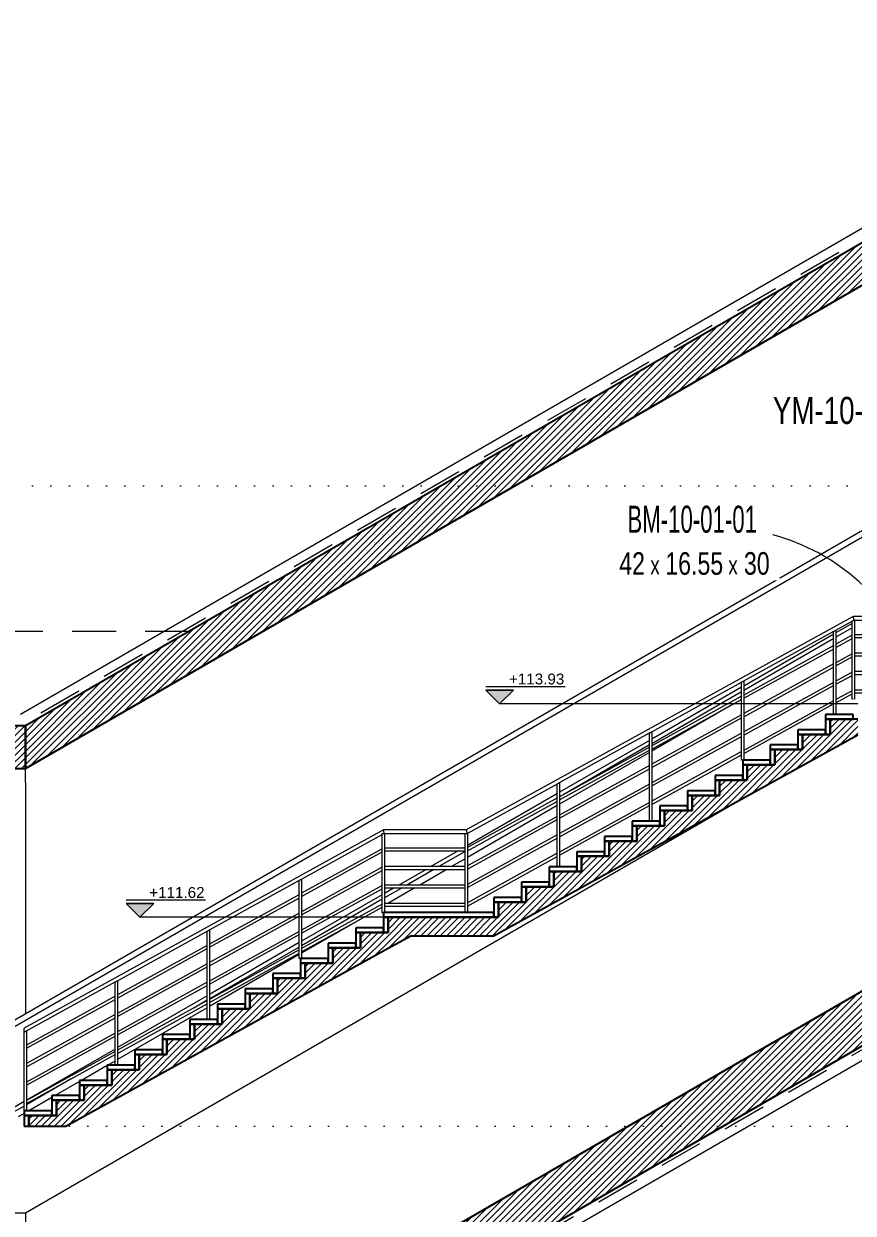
# Model space of a CAD drawing. Header units: centimetres. Extents: x -15511 to 6948, y 9649 to 14173.
# Drawn here: x -9953 to -9052, y 10841 to 12131 of the extents above; entities that cross this region are included whole.
import ezdxf

# ---------------------------------------------------------------- set-up
doc = ezdxf.new("R2010")
doc.units = ezdxf.units.CM
doc.header["$LTSCALE"] = 200
doc.linetypes.add('Dot 1mm', pattern=[0.1, 0, -0.1])
doc.linetypes.add('Overhead', pattern=[0.396875, 0.238125, -0.15875])
for name, color, linetype, lineweight in [('A-DETL', 90, 'Continuous', 9), ('A-DETL-THIN', 151, 'Continuous', 9), ('A-FLOR', 192, 'Continuous', 9), ('A-FLOR-HRAL', 11, 'Continuous', 9), ('A-FLOR-LEVL', 51, 'Continuous', 9), ('A-FLOR-OVHD', 1, 'Overhead', 9), ('A-GENM', 13, 'Continuous', 9), ('G-ANNO-DIMS', 111, 'Continuous', 9), ('G-ANNO-TEXT', 231, 'Continuous', 9), ('S-STRS', 31, 'Continuous', 9), ('S-STRS-IDEN', 31, 'Continuous', 9)]:
    doc.layers.add(name, color=color, linetype=linetype, lineweight=lineweight)
doc.styles.add('Arial_4', font='arial.ttf', dxfattribs={"height": 11.802395})
doc.styles.add('Swis721 LtCn BT_1', font='swisscl.ttf', dxfattribs={"height": 19.599384})
doc.styles.add('Swis721 LtCn BT_2', font='swisscl.ttf', dxfattribs={"height": 29.399076})
doc.styles.add('Swis721 LtCn BT_3', font='swisscl.ttf', dxfattribs={"height": 24.49923})
doc.styles.add('Swis721 LtCn BT_4', font='swisscl.ttf', dxfattribs={"width": 0.8, "height": 29.399076})
pattern_1 = [(45, (-4285.505, 12015), (-3.535534, 3.535534), [])]

# ---------------------------------------------------------------- blocks, each defined once
blk = doc.blocks.new('p1 tüneli2 - p1 tüneli-1427850-A')
at = {"layer": 'A-FLOR', "linetype": 'Overhead'}
blk.add_line((-9773.1, 11472), (-11812, 11472), dxfattribs=at)
blk = doc.blocks.new('Generic Models 7 - Generic Models 4-1428444-A')
at = {"layer": 'A-GENM'}
h = blk.add_hatch(dxfattribs=at)
h.set_pattern_fill('FP_1', color=256, style=0, pattern_type=2)
h.set_pattern_definition(pattern_1)
h.paths.add_polyline_path([(-11012, 10498.3), (-9950.9, 10498.3), (-9950.9, 10557.5), (-11012, 10557.5), (-11012, 10544)], flags=0)
h.paths.add_polyline_path([(-10769.6, 11323.3), (-9950.9, 11323.3), (-9950.9, 11369.4), (-10831.6, 11369.4), (-10815.2, 11359.1), (-10799.3, 11348), (-10784.1, 11336.1)], flags=0)
at = {"layer": 'A-GENM', "lineweight": 25}
for p, q in [((-9950.9, 11369.4), (-10831.6, 11369.4)), ((-9950.9, 11323.3), (-9950.9, 11369.4)), ((-10769.6, 11323.3), (-9950.9, 11323.3)), ((-10972, 10557.5), (-11012, 10557.5)), ((-11012, 10557.5), (-11012, 10498.3)), ((-9950.9, 10557.5), (-10972, 10557.5)), ((-9950.9, 10498.3), (-9950.9, 10557.5)), ((-11012, 10498.3), (-9950.9, 10498.3))]:
    blk.add_line(p, q, dxfattribs=at)
at = {"layer": 'A-GENM'}
for p, q in [((-9950.9, 11308), (-9950.9, 11084.7)), ((-9950.9, 11084.7), (-9950.9, 11056.9)), ((-9950.9, 10841), (-9950.9, 10782.9)), ((-9950.9, 10782.9), (-9950.9, 10557.5)), ((-11012, 10557.5), (-11012, 10663.3))]:
    blk.add_line(p, q, dxfattribs=at)
for points in [[(-10783.9, 11335.9), (-10784.1, 11336), (-10784.2, 11336.1), (-10784.3, 11336.2)], [(-10769.2, 11323), (-10769.4, 11323.1), (-10769.5, 11323.3), (-10769.7, 11323.4)], [(-10761.9, 11316), (-10761.9, 11316), (-10762, 11316.1), (-10762.1, 11316.2)], [(-10755.2, 11309.2), (-10755.3, 11309.3), (-10755.4, 11309.4), (-10755.5, 11309.5)], [(-10751.1, 11304.9), (-10751.2, 11305), (-10751.3, 11305.1), (-10751.4, 11305.2)], [(-10744.4, 11297.5), (-10744.5, 11297.7), (-10744.7, 11297.8), (-10744.9, 11298)], [(-10743.9, 11297), (-10744, 11297.1), (-10744.1, 11297.2), (-10744.2, 11297.3)], [(-10741.2, 11293.9), (-10741.3, 11293.9), (-10741.4, 11294), (-10741.4, 11294.1)], [(-10737, 11288.8), (-10737, 11288.8), (-10737, 11288.9), (-10737.1, 11288.9)], [(-10734, 11285.2), (-10734.2, 11285.5), (-10734.5, 11285.7), (-10734.7, 11286)], [(-10723.3, 11271.2), (-10723.3, 11271.2), (-10723.4, 11271.2), (-10723.4, 11271.3)], [(-10720.2, 11266.8), (-10720.2, 11266.8), (-10720.3, 11266.9), (-10720.3, 11266.9)], [(-10717.3, 11262.7), (-10717.6, 11263.1), (-10717.9, 11263.5), (-10718.2, 11263.9)], [(-10714, 11257.8), (-10714.1, 11257.8), (-10714.1, 11257.8), (-10714.1, 11257.9)], [(-10704, 11241.5), (-10704, 11241.6), (-10704, 11241.6), (-10704, 11241.6)], [(-10701, 11236.4), (-10701.1, 11236.5), (-10701.1, 11236.5), (-10701.1, 11236.6)], [(-10698.2, 11231.3), (-10698.2, 11231.3), (-10698.3, 11231.4), (-10698.3, 11231.4)], [(-10695.4, 11226), (-10695.4, 11226), (-10695.5, 11226.1), (-10695.5, 11226.2)], [(-10692.7, 11220.6), (-10692.7, 11220.7), (-10692.7, 11220.7), (-10692.8, 11220.8)], [(-10690, 11215.2), (-10690, 11215.2), (-10690.1, 11215.3), (-10690.1, 11215.3)], [(-10687.4, 11209.6), (-10687.4, 11209.6), (-10687.5, 11209.7), (-10687.5, 11209.8)], [(-10685, 11204.2), (-10685.3, 11204.9), (-10685.6, 11205.6), (-10685.9, 11206.3)], [(-10682.4, 11198.1), (-10682.5, 11198.2), (-10682.5, 11198.3), (-10682.5, 11198.3)], [(-10678.6, 11188.6), (-10678.6, 11188.6), (-10678.6, 11188.6), (-10678.6, 11188.7)], [(-10678.2, 11187.5), (-10678.2, 11187.6), (-10678.2, 11187.6), (-10678.3, 11187.7)], [(-10660.9, 11132.3), (-10660.9, 11132.5), (-10660.9, 11132.6), (-10661, 11132.8)], [(-10653.1, 11093.5), (-10653.1, 11093.6), (-10653.1, 11093.7), (-10653.2, 11093.8)], [(-10652.1, 11086.6), (-10652.1, 11086.7), (-10652.1, 11086.8), (-10652.1, 11086.9)], [(-10651.8, 11084.7), (-10651.8, 11084.5), (-10651.7, 11084), (-10651.7, 11083.5), (-10651.6, 11083.3)], [(-10720, 10777), (-10719.3, 10777.7), (-10718.7, 10778.5), (-10718, 10779.3)], [(-10845.7, 10691.2), (-10845.7, 10691.2), (-10845.6, 10691.2), (-10845.6, 10691.2)]]:
    blk.add_open_spline(points, degree=3, dxfattribs=at)
blk = doc.blocks.new('A-YURUYEN MERDIVEN - 695_00-1415770-A')
at = {"layer": 'A-GENM'}
for p, q in [((-8828.2, 11705.1), (-9976.9, 11041.8)), ((-9973.9, 11036.6), (-8825.2, 11699.9)), ((-9053.4, 11480.6), (-9071, 11470.5)), ((-9073.4, 11469.1), (-9171, 11412.7)), ((-9073.4, 11464.2), (-9171, 11407.8)), ((-9053.4, 11475.7), (-9071, 11465.6)), ((-9173.4, 11411.3), (-9271, 11355)), ((-9173.4, 11406.5), (-9271, 11350.1)), ((-9185.7, 11391.3), (-9271, 11342)), ((-9273.4, 11353.6), (-9371, 11297.3)), ((-9273.4, 11348.7), (-9366.3, 11295.1)), ((-9273.4, 11340.6), (-9371, 11284.3)), ((-9373.4, 11295.9), (-9471, 11239.6)), ((-9950.8, 10841), (-9164.8, 11294.8)), ((-9373.5, 11282.9), (-9471, 11226.6)), ((-9481.2, 11233.7), (-9510.6, 11216.7)), ((-9473.5, 11233.2), (-9502.1, 11216.7)), ((-9473.5, 11238.1), (-9476, 11236.7)), ((-9473.5, 11225.1), (-9488.2, 11216.7)), ((-9515.8, 11213.7), (-9545.3, 11196.7)), ((-9507.3, 11213.7), (-9536.8, 11196.7)), ((-9493.3, 11213.7), (-9522.8, 11196.7)), ((-9542, 11193.7), (-9561, 11182.7)), ((-9550.4, 11193.7), (-9561, 11187.6)), ((-9528, 11193.7), (-9557.4, 11176.7)), ((-9563.5, 11186.2), (-9651, 11135.6)), ((-9563.5, 11181.3), (-9651, 11130.7)), ((-9587.5, 11159.3), (-9651, 11122.6)), ((-9653.5, 11134.2), (-9751, 11077.9)), ((-9653.5, 11129.3), (-9751, 11073)), ((-9653.5, 11121.2), (-9751, 11064.9)), ((-9753.5, 11076.5), (-9851, 11020.2)), ((-9753.5, 11063.5), (-9851, 11007.2)), ((-9753.5, 11071.6), (-9768.1, 11063.1)), ((-9853.5, 11018.7), (-9949.7, 10963.1)), ((-9862.2, 11000.7), (-9890, 10984.6)), ((-9853.5, 11005.7), (-9861.3, 11001.2)), ((-9901, 10986.4), (-9949.7, 10958.2)), ((-9892.2, 10983.4), (-9918.7, 10968.1)), ((-9952.2, 10961.7), (-9979, 10946.2)), ((-9922.2, 10966), (-9947.3, 10951.5)), ((-9952.2, 10956.8), (-9972.7, 10945)), ((-9952.2, 10948.7), (-9958.7, 10945)), ((-10237, 10841), (-9950.8, 10841))]:
    blk.add_line(p, q, dxfattribs=at)
blk = doc.blocks.new('IUAS_Tunnel_B3_1_merdiven tüneli ORTA - IUAS_Tunnel_B3_1_merdiven tüneli ORTA-1440791-A')
at = {"layer": 'A-GENM'}
h = blk.add_hatch(dxfattribs=at)
h.set_pattern_fill('FP_1', color=256, style=0, pattern_type=2)
h.set_pattern_definition(pattern_1)
h.paths.add_polyline_path([(-9950.9, 10497.7), (-8651.9, 11247.7), (-8651.9, 11307), (-9950.9, 10557), (-9950.9, 10544)], flags=0)
h.paths.add_polyline_path([(-9950.9, 11323.3), (-8651.9, 12073.3), (-8651.9, 12119.4), (-9950.9, 11369.4), (-9950.9, 11354.4)], flags=0)
at = {"layer": 'A-GENM', "lineweight": 25}
for p, q in [((-8651.9, 12119.4), (-9950.9, 11369.4)), ((-9950.9, 11323.3), (-8651.9, 12073.3)), ((-9950.9, 11369.4), (-9950.9, 11323.3)), ((-8651.9, 11307), (-9950.9, 10557)), ((-9950.9, 10497.7), (-8651.9, 11247.7))]:
    blk.add_line(p, q, dxfattribs=at)
at = {"layer": 'A-GENM'}
blk.add_line((-9950.9, 11308), (-9950.9, 11323.3), dxfattribs=at)
blk = doc.blocks.new('Railing - 25mm 2-1643199-A')
at = {"layer": 'A-FLOR-HRAL'}
for p, q in [((1075.5, 11038.4), (1075.5, 10951.5)), ((1078, 10951.5), (1078, 11037))]:
    blk.add_line(p, q, dxfattribs=at)
at = {"layer": 'A-FLOR-HRAL', "flags": 128}
for points in [[(1076.8, 11037.7), (1076.2, 11038), (1075.8, 11038.2), (1075.5, 11038.3)], [(1078, 11037), (1077.7, 11037.1), (1077.3, 11037.4), (1076.8, 11037.7)]]:
    blk.add_lwpolyline(points, dxfattribs=at)
blk = doc.blocks.new('Railing - 25mm 2-V25-A')
at = {"layer": 'A-FLOR-HRAL'}
for p, q in [((-8543.5, 11613.5), (-8543.5, 11714.7)), ((-8541, 11716.1), (-8541, 11625))]:
    blk.add_line(p, q, dxfattribs=at)
at = {"layer": 'A-FLOR-HRAL', "flags": 128}
for points in [[(-8543.4, 11714.8), (-8543.2, 11714.9), (-8542.8, 11715.1), (-8542.2, 11715.4)], [(-8542.2, 11715.4), (-8541.7, 11715.7), (-8541.2, 11716), (-8541, 11716.1)]]:
    blk.add_lwpolyline(points, dxfattribs=at)
blk = doc.blocks.new('Railing - 25mm 2-V21-A')
at = {"layer": 'A-FLOR-HRAL'}
for p, q in [((176.8, 11484.3), (176.8, 11398.3)), ((178, 11484.3), (176.8, 11484.3)), ((179.3, 11484.3), (178, 11484.3)), ((179.3, 11398.3), (179.3, 11484.3)), ((178, 11398.3), (179.3, 11398.3))]:
    blk.add_line(p, q, dxfattribs=at)
blk = doc.blocks.new('Railing - 25mm 2-V20-A')
at = {"layer": 'A-FLOR-HRAL'}
for p, q in [((596.8, 11252.7), (596.8, 11166.7)), ((598, 11252.7), (596.8, 11252.7)), ((599.3, 11252.7), (598, 11252.7)), ((599.3, 11166.7), (599.3, 11252.7))]:
    blk.add_line(p, q, dxfattribs=at)
blk = doc.blocks.new('Railing - 25mm 2-1643204-A')
at = {"layer": 'A-FLOR-HRAL'}
for p, q in [((686.8, 11252.8), (686.8, 11166.7)), ((689.3, 11166.7), (689.3, 11251.4)), ((688, 11166.7), (689.3, 11166.7))]:
    blk.add_line(p, q, dxfattribs=at)
at = {"layer": 'A-FLOR-HRAL', "flags": 128}
for points in [[(688, 11252.1), (687.5, 11252.4), (687, 11252.6), (686.8, 11252.8)], [(689.2, 11251.4), (689, 11251.6), (688.6, 11251.8), (688, 11252.1)]]:
    blk.add_lwpolyline(points, dxfattribs=at)
blk = doc.blocks.new('Railing - 25mm 2-1643206-A')
at = {"layer": 'A-FLOR-HRAL'}
for p, q in [((976.8, 11092.8), (976.8, 11001.2)), ((979.3, 11001.2), (979.3, 11091.4))]:
    blk.add_line(p, q, dxfattribs=at)
at = {"layer": 'A-FLOR-HRAL', "flags": 128}
for points in [[(978, 11092.1), (977.5, 11092.4), (977, 11092.7), (976.8, 11092.8)], [(979.2, 11091.5), (979, 11091.6), (978.6, 11091.8), (978, 11092.1)]]:
    blk.add_lwpolyline(points, dxfattribs=at)
blk = doc.blocks.new('Railing - 25mm 2-1643208-A')
at = {"layer": 'A-FLOR-HRAL'}
for p, q in [((876.8, 11148), (876.8, 11050.8)), ((879.3, 11050.8), (879.3, 11146.6))]:
    blk.add_line(p, q, dxfattribs=at)
at = {"layer": 'A-FLOR-HRAL', "flags": 128}
for points in [[(878, 11147.3), (877.5, 11147.6), (877, 11147.8), (876.8, 11148)], [(879.2, 11146.6), (879, 11146.8), (878.6, 11147), (878, 11147.3)]]:
    blk.add_lwpolyline(points, dxfattribs=at)
blk = doc.blocks.new('Railing - Railing-1648617-A')
at = {"layer": 'A-FLOR-HRAL'}
for p, q in [((-8542.2, 11720), (-8962.2, 11488.3)), ((-8561, 11705.1), (-8543.4, 11714.8)), ((-8661, 11649.9), (-8563.4, 11703.7)), ((-8543.4, 11699.3), (-8561, 11689.6)), ((-8561, 11686.2), (-8543.4, 11695.9)), ((-8563.4, 11688.3), (-8661, 11634.5)), ((-8661, 11631.1), (-8563.4, 11684.9)), ((-8543.5, 11679.3), (-8561, 11669.6)), ((-8561, 11666.2), (-8543.5, 11675.9)), ((-8563.5, 11668.3), (-8661, 11614.5)), ((-8661, 11611.1), (-8563.5, 11664.9)), ((-8543.5, 11659.3), (-8561, 11649.7)), ((-8761, 11594.8), (-8663.4, 11648.6)), ((-8563.5, 11648.3), (-8661, 11594.5)), ((-8661, 11591.1), (-8563.5, 11644.9)), ((-8561, 11646.2), (-8543.5, 11655.9)), ((-8663.4, 11633.1), (-8761, 11579.3)), ((-8543.5, 11639.3), (-8561, 11629.7)), ((-8561, 11626.2), (-8543.5, 11635.9)), ((-8761, 11575.9), (-8663.4, 11629.7)), ((-8563.5, 11628.3), (-8661, 11574.5)), ((-8661, 11571.1), (-8563.5, 11624.9)), ((-8663.5, 11613.1), (-8761, 11559.3)), ((-8761, 11555.9), (-8663.5, 11609.7)), ((-8861, 11539.6), (-8763.4, 11593.4)), ((-8663.5, 11593.1), (-8761, 11539.3)), ((-8761, 11535.9), (-8663.5, 11589.7)), ((-8763.4, 11578), (-8861, 11524.2)), ((-8861, 11520.7), (-8763.4, 11574.5)), ((-8663.5, 11573.1), (-8761, 11519.3)), ((-8761, 11515.9), (-8663.5, 11569.7)), ((-8763.5, 11558), (-8861, 11504.2)), ((-8861, 11500.7), (-8763.5, 11554.5)), ((-8961.2, 11484.3), (-8863.4, 11538.3)), ((-8763.5, 11538), (-8861, 11484.2)), ((-8861, 11480.7), (-8763.5, 11534.5)), ((-8863.4, 11522.8), (-8961, 11469)), ((-8961, 11465.6), (-8863.4, 11519.4)), ((-8763.5, 11518), (-8861, 11464.2)), ((-8863.5, 11502.8), (-8961, 11449)), ((-8861, 11460.8), (-8763.5, 11514.5)), ((-8961, 11445.6), (-8863.5, 11499.4)), ((-9052.2, 11488.3), (-9472.2, 11256.7)), ((-9071, 11473.4), (-9053.4, 11483.1)), ((-8962.2, 11488.3), (-9052.2, 11488.3)), ((-9051, 11484.3), (-8963.5, 11484.3)), ((-8863.5, 11482.8), (-8961, 11429)), ((-8961, 11425.6), (-8863.5, 11479.4)), ((-9171, 11418.2), (-9073.4, 11472.1)), ((-9053.4, 11467.7), (-9071, 11458)), ((-9071, 11454.6), (-9053.4, 11464.2)), ((-8963.5, 11468.3), (-9051, 11468.3)), ((-9051, 11465.3), (-8963.5, 11465.3)), ((-9073.4, 11456.6), (-9171, 11402.8)), ((-9171, 11399.4), (-9073.4, 11453.2)), ((-8863.5, 11462.8), (-8961, 11409)), ((-8961, 11405.6), (-8863.5, 11459.4)), ((-9053.5, 11447.7), (-9071, 11438)), ((-9071, 11434.6), (-9053.5, 11444.2)), ((-8963.5, 11448.3), (-9051, 11448.3)), ((-9051, 11445.3), (-8963.5, 11445.3)), ((-9073.5, 11436.6), (-9171, 11382.8)), ((-9171, 11379.4), (-9073.5, 11433.2)), ((-9053.5, 11427.6), (-9071, 11418)), ((-8963.5, 11428.3), (-9051, 11428.3)), ((-9051, 11425.3), (-8963.5, 11425.3)), ((-9271, 11363.1), (-9173.4, 11416.9)), ((-9073.5, 11416.6), (-9171, 11362.8)), ((-9171, 11359.4), (-9073.5, 11413.2)), ((-9071, 11414.6), (-9053.5, 11424.2)), ((-9173.4, 11401.5), (-9271, 11347.7)), ((-9053.5, 11407.6), (-9071, 11398)), ((-9071, 11394.6), (-9053.5, 11404.2)), ((-8963.5, 11408.3), (-9051, 11408.3)), ((-9051, 11405.3), (-8963.5, 11405.3)), ((-9271, 11344.2), (-9173.4, 11398)), ((-9073.5, 11396.6), (-9171, 11342.8)), ((-9171, 11339.4), (-9073.5, 11393.2)), ((-9173.5, 11381.5), (-9271, 11327.7)), ((-9271, 11324.2), (-9173.5, 11378)), ((-9371, 11307.9), (-9273.4, 11361.7)), ((-9173.5, 11361.5), (-9271, 11307.7)), ((-9271, 11304.2), (-9173.5, 11358)), ((-9273.4, 11346.3), (-9371, 11292.5)), ((-9371, 11289.1), (-9273.4, 11342.9)), ((-9173.5, 11341.5), (-9271, 11287.7)), ((-9271, 11284.2), (-9173.5, 11338)), ((-9273.5, 11326.3), (-9371, 11272.5)), ((-9371, 11269.1), (-9273.5, 11322.9)), ((-9471.2, 11252.7), (-9373.4, 11306.6)), ((-9273.5, 11306.3), (-9371, 11252.5)), ((-9371, 11249.1), (-9273.5, 11302.9)), ((-9373.4, 11291.2), (-9471, 11237.4)), ((-9471, 11233.9), (-9373.4, 11287.7)), ((-9273.5, 11286.3), (-9371, 11232.5)), ((-9371, 11229.1), (-9273.5, 11282.9)), ((-9373.5, 11271.1), (-9471, 11217.4)), ((-9471, 11213.9), (-9373.5, 11267.7)), ((-9562.2, 11256.7), (-9952.2, 11041.5)), ((-9651, 11203.1), (-9563.5, 11251.4)), ((-9472.2, 11256.7), (-9562.2, 11256.7)), ((-9561, 11252.7), (-9473.5, 11252.7)), ((-9373.5, 11251.1), (-9471, 11197.4)), ((-9471, 11193.9), (-9373.5, 11247.7)), ((-9563.5, 11236), (-9651, 11187.7)), ((-9651, 11184.3), (-9563.5, 11232.6)), ((-9473.5, 11236.7), (-9561, 11236.7)), ((-9561, 11233.7), (-9473.5, 11233.7)), ((-9373.5, 11231.1), (-9471, 11177.4)), ((-9471, 11173.9), (-9373.5, 11227.7)), ((-9563.5, 11216), (-9651, 11167.7)), ((-9651, 11164.3), (-9563.5, 11212.6)), ((-9473.5, 11216.7), (-9561, 11216.7)), ((-9561, 11213.7), (-9473.5, 11213.7)), ((-9751, 11148), (-9653.4, 11201.8)), ((-9563.5, 11196), (-9651, 11147.7)), ((-9651, 11144.3), (-9563.5, 11192.6)), ((-9473.5, 11196.7), (-9561, 11196.7)), ((-9561, 11193.7), (-9473.5, 11193.7)), ((-9653.4, 11186.3), (-9751, 11132.5)), ((-9751, 11129.1), (-9653.4, 11182.9)), ((-9563.5, 11176), (-9651, 11127.7)), ((-9651, 11124.3), (-9563.5, 11172.6)), ((-9473.5, 11176.7), (-9561, 11176.7)), ((-9561, 11173.7), (-9473.5, 11173.7)), ((-9653.5, 11166.3), (-9751, 11112.5)), ((-9751, 11109.1), (-9653.5, 11162.9)), ((-9851, 11092.8), (-9753.4, 11146.6)), ((-9653.5, 11146.3), (-9751, 11092.5)), ((-9751, 11089.1), (-9653.5, 11142.9)), ((-9753.4, 11131.2), (-9851, 11077.4)), ((-9851, 11074), (-9753.4, 11127.8)), ((-9653.5, 11126.3), (-9751, 11072.6)), ((-9751, 11069.1), (-9653.5, 11122.9)), ((-9753.5, 11111.2), (-9851, 11057.4)), ((-9851, 11054), (-9753.5, 11107.8)), ((-9949.8, 11038.3), (-9853.4, 11091.5)), ((-9753.5, 11091.2), (-9851, 11037.4)), ((-9851, 11034), (-9753.5, 11087.8)), ((-9853.4, 11076), (-9949.7, 11022.9)), ((-9949.7, 11019.5), (-9853.4, 11072.6)), ((-9753.5, 11071.2), (-9851, 11017.4)), ((-9851, 11014), (-9753.5, 11067.8)), ((-9853.5, 11056), (-9949.7, 11002.9)), ((-9949.7, 10999.5), (-9853.5, 11052.6)), ((-9853.5, 11036), (-9949.7, 10982.9)), ((-9949.7, 10979.5), (-9853.5, 11032.6)), ((-9853.5, 11016), (-9949.7, 10962.9)), ((-9949.7, 10959.5), (-9853.5, 11012.6))]:
    blk.add_line(p, q, dxfattribs=at)
at = {"layer": 'A-FLOR-HRAL', "flags": 128}
for points in [[(-8542.2, 11720), (-8542.2, 11719.9), (-8542.2, 11719.7), (-8542.2, 11719.3), (-8542.2, 11718.9), (-8542.2, 11718.3), (-8542.2, 11717.7)], [(-8542.2, 11717.7), (-8542.2, 11717.1), (-8542.2, 11716.6), (-8542.2, 11716.1), (-8542.2, 11715.7), (-8542.2, 11715.5), (-8542.2, 11715.4)], [(-9952.2, 11039.3), (-9952.2, 11039.9), (-9952.2, 11040.4), (-9952.2, 11040.9), (-9952.2, 11041.2), (-9952.2, 11041.5), (-9952.2, 11041.5)], [(-9952.2, 11037), (-9952.2, 11037.1), (-9952.2, 11037.3), (-9952.2, 11037.6), (-9952.2, 11038.1), (-9952.2, 11038.7), (-9952.2, 11039.3)], [(-9952.2, 11019.8), (-9952.2, 11020.3), (-9952.2, 11020.7), (-9952.2, 11021), (-9952.2, 11021.3), (-9952.2, 11021.5), (-9952.2, 11021.5)], [(-9952.2, 11018.1), (-9952.2, 11018.2), (-9952.2, 11018.4), (-9952.2, 11018.6), (-9952.2, 11019), (-9952.2, 11019.4), (-9952.2, 11019.8)], [(-9952.2, 10999.8), (-9952.2, 11000.3), (-9952.2, 11000.7), (-9952.2, 11001), (-9952.2, 11001.3), (-9952.2, 11001.5), (-9952.2, 11001.5)], [(-9952.2, 10998.1), (-9952.2, 10998.2), (-9952.2, 10998.4), (-9952.2, 10998.6), (-9952.2, 10999), (-9952.2, 10999.4), (-9952.2, 10999.8)], [(-9952.2, 10979.8), (-9952.2, 10980.3), (-9952.2, 10980.7), (-9952.2, 10981), (-9952.2, 10981.3), (-9952.2, 10981.5), (-9952.2, 10981.5)], [(-9952.2, 10978.1), (-9952.2, 10978.2), (-9952.2, 10978.4), (-9952.2, 10978.6), (-9952.2, 10979), (-9952.2, 10979.4), (-9952.2, 10979.8)], [(-9952.2, 10959.8), (-9952.2, 10960.3), (-9952.2, 10960.7), (-9952.2, 10961), (-9952.2, 10961.3), (-9952.2, 10961.5), (-9952.2, 10961.5)], [(-9952.2, 10958.1), (-9952.2, 10958.2), (-9952.2, 10958.4), (-9952.2, 10958.6), (-9952.2, 10959), (-9952.2, 10959.4), (-9952.2, 10959.8)]]:
    blk.add_lwpolyline(points, dxfattribs=at)
at = {"layer": 'A-FLOR-HRAL'}
for points, knots in [([(-9051.7, 11486.3), (-9051.8, 11486.5), (-9051.8, 11486.9), (-9052, 11487.3), (-9052.1, 11487.8), (-9052.2, 11488.2), (-9052.2, 11488.3), (-9052.2, 11488.3)], [0, 0, 0, 0, 0.0833333, 0.1666667, 0.25, 0.3333333, 0.5, 0.5, 0.5, 0.5]), ([(-8961.7, 11486.3), (-8961.8, 11486.5), (-8961.8, 11486.9), (-8962, 11487.3), (-8962.1, 11487.8), (-8962.2, 11488.2), (-8962.2, 11488.3), (-8962.2, 11488.3)], [0, 0, 0, 0, 0.0833333, 0.1666667, 0.25, 0.3333333, 0.5, 0.5, 0.5, 0.5]), ([(-8961.2, 11484.3), (-8961.2, 11484.3), (-8961.2, 11484.5), (-8961.3, 11484.9), (-8961.4, 11485.3), (-8961.6, 11485.8), (-8961.7, 11486.2), (-8961.7, 11486.3)], [0.5, 0.5, 0.5, 0.5, 0.6666667, 0.75, 0.8333333, 0.9166667, 1, 1, 1, 1]), ([(-9561.7, 11254.7), (-9561.8, 11254.8), (-9561.8, 11255.2), (-9562, 11255.7), (-9562.1, 11256.1), (-9562.2, 11256.5), (-9562.2, 11256.7), (-9562.2, 11256.7)], [0, 0, 0, 0, 0.0833333, 0.1666667, 0.25, 0.3333333, 0.5, 0.5, 0.5, 0.5]), ([(-9561.2, 11252.7), (-9561.2, 11252.7), (-9561.2, 11252.8), (-9561.3, 11253.2), (-9561.4, 11253.7), (-9561.6, 11254.1), (-9561.7, 11254.5), (-9561.7, 11254.7)], [0.5, 0.5, 0.5, 0.5, 0.6666667, 0.75, 0.8333333, 0.9166667, 1, 1, 1, 1]), ([(-9471.7, 11254.7), (-9471.8, 11254.8), (-9471.8, 11255.2), (-9472, 11255.7), (-9472.1, 11256.1), (-9472.2, 11256.5), (-9472.2, 11256.7), (-9472.2, 11256.7)], [0, 0, 0, 0, 0.0833333, 0.1666667, 0.25, 0.3333333, 0.5, 0.5, 0.5, 0.5]), ([(-9471.2, 11252.7), (-9471.2, 11252.7), (-9471.2, 11252.8), (-9471.3, 11253.2), (-9471.4, 11253.7), (-9471.6, 11254.1), (-9471.7, 11254.5), (-9471.7, 11254.7)], [0.5, 0.5, 0.5, 0.5, 0.6666667, 0.75, 0.8333333, 0.9166667, 1, 1, 1, 1])]:
    blk.add_open_spline(points, degree=3, knots=knots, dxfattribs=at)
blk.add_open_spline([(-9051.2, 11484.4), (-9051.2, 11484.4), (-9051.3, 11484.6), (-9051.3, 11484.9), (-9051.4, 11485.3), (-9051.6, 11485.8), (-9051.7, 11486.2), (-9051.7, 11486.3)], degree=3, dxfattribs=at)
blk.add_blockref('Railing - 25mm 2-V25-A', (0, 0))
at = {"extrusion": (0, 0, -1), "zscale": -1}
for name, p in [('Railing - 25mm 2-1643206-A', (7584.2, 612.3)), ('Railing - 25mm 2-1643204-A', (7974.2, 397.1)), ('Railing - 25mm 2-1643208-A', (7884.2, 446.8)), ('Railing - 25mm 2-1643206-A', (7884.2, 446.8)), ('Railing - 25mm 2-1643204-A', (8364.2, 231.7)), ('Railing - 25mm 2-V20-A', (8364.2, 231.7)), ('Railing - 25mm 2-1643206-A', (8094.2, 380.6)), ('Railing - 25mm 2-1643204-A', (8484.2, 165.5)), ('Railing - 25mm 2-1643208-A', (8394.2, 215.1)), ('Railing - 25mm 2-1643206-A', (8394.2, 215.1)), ('Railing - 25mm 2-V21-A', (9384.2, -231.7)), ('Railing - 25mm 2-V20-A', (8874.2, 0)), ('Railing - 25mm 2-1643204-A', (8964.2, -49.6)), ('Railing - 25mm 2-1643208-A', (8874.2, 0)), ('Railing - 25mm 2-1643206-A', (8874.2, 0)), ('Railing - 25mm 2-1643199-A', (8874.2, 0))]:
    blk.add_blockref(name, p, dxfattribs=at)
blk = doc.blocks.new('Spot Elevations - IUAS_A_SECTION_FLOOR_CONCRETE-1317280-A')
at = {"layer": 'G-ANNO-DIMS'}
blk.add_hatch(color=256, dxfattribs=at).paths.add_polyline_path([(-6011.9, 11645), (-6026.9, 11630), (-6041.9, 11645)], flags=0)
for p, q in [((-6041.9, 11649), (-5955.8, 11649)), ((-6041.9, 11645), (-6011.9, 11645)), ((-6026.9, 11630), (-6041.9, 11645)), ((-6011.9, 11645), (-6041.9, 11645)), ((-6041.9, 11645), (-6026.9, 11630)), ((-6011.9, 11645), (-6026.9, 11630)), ((-6026.9, 11630), (-6011.9, 11645))]:
    blk.add_line(p, q, dxfattribs=at)
blk = doc.blocks.new('NRCN_stair Tag_3mm_ - Stair Tag-1717967-A')
at = {"layer": 'S-STRS-IDEN', "char_height": 19.599, "width": 11.28, "attachment_point": 2, "line_spacing_factor": 0.971848, "style": 'Swis721 LtCn BT_1', "bg_fill": 3, "box_fill_scale": 1.25, "bg_fill_color": 0, "bg_fill_transparency": 0}
for insert in [(-5134.4, 11352.8), (-5049.7, 11352.8)]:
    blk.add_mtext('\\fSwis721 LtCn BT|b0|i0|c162|p34|;x', dxfattribs=dict(at, insert=insert))
at = {"layer": 'S-STRS-IDEN', "insert": (-5023.9, 11357.3), "char_height": 24.5, "width": 37.2, "attachment_point": 2, "line_spacing_factor": 0.971848, "style": 'Swis721 LtCn BT_3', "bg_fill": 3, "box_fill_scale": 1.25, "bg_fill_color": 0, "bg_fill_transparency": 0}
blk.add_mtext('30', dxfattribs=at)

msp = doc.modelspace()

# ---------------------------------------------------------------- hatches: boundary and pattern name
at = {"layer": 'S-STRS'}
h = msp.add_hatch(dxfattribs=at)
h.set_pattern_fill('FP_1', color=256, style=0, pattern_type=2)
h.set_pattern_definition(pattern_1)
h.paths.add_polyline_path([(-9437.2, 11144.5), (-9047.2, 11359.7), (-9047.2, 11376.8), (-9077.2, 11376.8), (-9077.2, 11360.2), (-9107.2, 11360.2), (-9107.2, 11343.7), (-9137.2, 11343.7), (-9137.2, 11327.1), (-9167.2, 11327.1), (-9167.2, 11310.6), (-9197.2, 11310.6), (-9197.2, 11294), (-9227.2, 11294), (-9227.2, 11277.5), (-9257.2, 11277.5), (-9257.2, 11261), (-9287.2, 11261), (-9287.2, 11244.4), (-9317.2, 11244.4), (-9317.2, 11227.9), (-9347.2, 11227.9), (-9347.2, 11211.3), (-9377.2, 11211.3), (-9377.2, 11194.8), (-9407.2, 11194.8), (-9407.2, 11178.2), (-9437.2, 11178.2), (-9437.2, 11151.8)], flags=0)
h = msp.add_hatch(dxfattribs=at)
h.set_pattern_fill('FP_1', color=256, style=0, pattern_type=2)
h.set_pattern_definition(pattern_1)
h.paths.add_polyline_path([(-9557.2, 11128), (-9532.4, 11141.7), (-9442.4, 11141.7), (-9437.2, 11144.5), (-9437.2, 11161.7), (-9557.2, 11161.7), (-9557.2, 11145.1)], flags=0)
h = msp.add_hatch(dxfattribs=at)
h.set_pattern_fill('FP_1', color=256, style=0, pattern_type=2)
h.set_pattern_definition(pattern_1)
h.paths.add_polyline_path([(-9947.2, 10935), (-9907.1, 10935), (-9557.2, 11128), (-9557.2, 11145.1), (-9587.2, 11145.1), (-9587.2, 11128.6), (-9617.2, 11128.6), (-9617.2, 11112), (-9647.2, 11112), (-9647.2, 11095.5), (-9677.2, 11095.5), (-9677.2, 11078.9), (-9707.2, 11078.9), (-9707.2, 11062.4), (-9737.2, 11062.4), (-9737.2, 11045.8), (-9767.2, 11045.8), (-9767.2, 11029.3), (-9797.2, 11029.3), (-9797.2, 11012.7), (-9827.2, 11012.7), (-9827.2, 10996.2), (-9857.2, 10996.2), (-9857.2, 10979.6), (-9887.2, 10979.6), (-9887.2, 10963.1), (-9917.2, 10963.1), (-9917.2, 10946.5), (-9947.2, 10946.5)], flags=0)

# ---------------------------------------------------------------- linework, layer by layer
at = {"layer": 'A-DETL'}
for p, q in [((-8658.1, 12131.4), (-9956.2, 11381.9)), ((-9944.6, 10485.6), (-8646.5, 11235))]:
    msp.add_line(p, q, dxfattribs=at)
at = {"layer": 'A-DETL-THIN'}
msp.add_arc((-9200, 11354.4), 230.6, 21.1913, 74.8087, dxfattribs=at)
at = {"layer": 'A-FLOR-LEVL', "linetype": 'Dot 1mm'}
for p, q in [((-15511, 11630), (6947.9, 11630)), ((-15511, 10935), (6947.9, 10935))]:
    msp.add_line(p, q, dxfattribs=at)
at = {"layer": 'A-FLOR-OVHD'}
for p, q in [((-8655.4, 12121.4), (-9953.6, 11371.9)), ((-9947.2, 10495.6), (-8649.2, 11245))]:
    msp.add_line(p, q, dxfattribs=at)
at = {"layer": 'G-ANNO-DIMS'}
for p, q in [((-9047.2, 11393.3), (-9436.1, 11393.3)), ((-9557.2, 11161.7), (-9826.6, 11161.7))]:
    msp.add_line(p, q, dxfattribs=at)
at = {"layer": 'S-STRS', "lineweight": 25}
for p, q in [((-9052.2, 11381.8), (-9082.2, 11381.8)), ((-9082.2, 11381.8), (-9082.2, 11376.8)), ((-9082.2, 11376.8), (-9082.2, 11360.2)), ((-9077.2, 11376.8), (-9082.2, 11376.8)), ((-9082.2, 11376.8), (-9052.2, 11376.8)), ((-9047.2, 11376.8), (-9077.2, 11376.8)), ((-9077.2, 11376.8), (-9077.2, 11360.2)), ((-9077.2, 11360.2), (-9077.2, 11376.8)), ((-9052.2, 11376.8), (-9052.2, 11381.8)), ((-9082.2, 11365.2), (-9112.2, 11365.2)), ((-9112.2, 11365.2), (-9112.2, 11360.2)), ((-9112.2, 11360.2), (-9112.2, 11343.7)), ((-9107.2, 11360.2), (-9112.2, 11360.2)), ((-9112.2, 11360.2), (-9082.2, 11360.2)), ((-9077.2, 11360.2), (-9107.2, 11360.2)), ((-9107.2, 11360.2), (-9107.2, 11343.7)), ((-9107.2, 11343.7), (-9107.2, 11360.2)), ((-9082.2, 11360.2), (-9082.2, 11365.2)), ((-9082.2, 11360.2), (-9077.2, 11360.2)), ((-9437.2, 11144.5), (-9047.2, 11359.7)), ((-9112.2, 11348.7), (-9142.2, 11348.7)), ((-9142.2, 11348.7), (-9142.2, 11343.7)), ((-9112.2, 11343.7), (-9112.2, 11348.7)), ((-9142.2, 11343.7), (-9142.2, 11327.1)), ((-9137.2, 11343.7), (-9142.2, 11343.7)), ((-9142.2, 11343.7), (-9112.2, 11343.7)), ((-9107.2, 11343.7), (-9137.2, 11343.7)), ((-9137.2, 11343.7), (-9137.2, 11327.1)), ((-9137.2, 11327.1), (-9137.2, 11343.7)), ((-9112.2, 11343.7), (-9107.2, 11343.7)), ((-9142.2, 11332.1), (-9172.2, 11332.1)), ((-9172.2, 11332.1), (-9172.2, 11327.1)), ((-9172.2, 11327.1), (-9172.2, 11310.6)), ((-9167.2, 11327.1), (-9172.2, 11327.1)), ((-9172.2, 11327.1), (-9142.2, 11327.1)), ((-9137.2, 11327.1), (-9167.2, 11327.1)), ((-9167.2, 11327.1), (-9167.2, 11310.6)), ((-9167.2, 11310.6), (-9167.2, 11327.1)), ((-9142.2, 11327.1), (-9142.2, 11332.1)), ((-9142.2, 11327.1), (-9137.2, 11327.1)), ((-9172.2, 11315.6), (-9202.2, 11315.6)), ((-9202.2, 11315.6), (-9202.2, 11310.6)), ((-9202.2, 11310.6), (-9202.2, 11294)), ((-9197.2, 11310.6), (-9202.2, 11310.6)), ((-9202.2, 11310.6), (-9172.2, 11310.6)), ((-9167.2, 11310.6), (-9197.2, 11310.6)), ((-9197.2, 11310.6), (-9197.2, 11294)), ((-9197.2, 11294), (-9197.2, 11310.6)), ((-9172.2, 11310.6), (-9172.2, 11315.6)), ((-9172.2, 11310.6), (-9167.2, 11310.6)), ((-9202.2, 11299), (-9232.2, 11299)), ((-9232.2, 11299), (-9232.2, 11294)), ((-9202.2, 11294), (-9202.2, 11299)), ((-9232.2, 11294), (-9232.2, 11277.5)), ((-9227.2, 11294), (-9232.2, 11294)), ((-9232.2, 11294), (-9202.2, 11294)), ((-9197.2, 11294), (-9227.2, 11294)), ((-9227.2, 11294), (-9227.2, 11277.5)), ((-9227.2, 11277.5), (-9227.2, 11294)), ((-9202.2, 11294), (-9197.2, 11294)), ((-9232.2, 11282.5), (-9262.2, 11282.5)), ((-9262.2, 11282.5), (-9262.2, 11277.5)), ((-9262.2, 11277.5), (-9262.2, 11261)), ((-9257.2, 11277.5), (-9262.2, 11277.5)), ((-9262.2, 11277.5), (-9232.2, 11277.5)), ((-9227.2, 11277.5), (-9257.2, 11277.5)), ((-9257.2, 11277.5), (-9257.2, 11261)), ((-9257.2, 11261), (-9257.2, 11277.5)), ((-9232.2, 11277.5), (-9232.2, 11282.5)), ((-9232.2, 11277.5), (-9227.2, 11277.5)), ((-9262.2, 11266), (-9292.2, 11266)), ((-9292.2, 11266), (-9292.2, 11261)), ((-9292.2, 11261), (-9292.2, 11244.4)), ((-9287.2, 11261), (-9292.2, 11261)), ((-9292.2, 11261), (-9262.2, 11261)), ((-9257.2, 11261), (-9287.2, 11261)), ((-9287.2, 11261), (-9287.2, 11244.4)), ((-9287.2, 11244.4), (-9287.2, 11261)), ((-9262.2, 11261), (-9262.2, 11266)), ((-9262.2, 11261), (-9257.2, 11261)), ((-9292.2, 11249.4), (-9322.2, 11249.4)), ((-9322.2, 11249.4), (-9322.2, 11244.4)), ((-9322.2, 11244.4), (-9322.2, 11227.9)), ((-9317.2, 11244.4), (-9322.2, 11244.4)), ((-9322.2, 11244.4), (-9292.2, 11244.4)), ((-9287.2, 11244.4), (-9317.2, 11244.4)), ((-9317.2, 11244.4), (-9317.2, 11227.9)), ((-9317.2, 11227.9), (-9317.2, 11244.4)), ((-9292.2, 11244.4), (-9292.2, 11249.4)), ((-9292.2, 11244.4), (-9287.2, 11244.4)), ((-9322.2, 11232.9), (-9352.2, 11232.9)), ((-9352.2, 11232.9), (-9352.2, 11227.9)), ((-9322.2, 11227.9), (-9322.2, 11232.9)), ((-9352.2, 11227.9), (-9352.2, 11211.3)), ((-9347.2, 11227.9), (-9352.2, 11227.9)), ((-9352.2, 11227.9), (-9322.2, 11227.9)), ((-9317.2, 11227.9), (-9347.2, 11227.9)), ((-9347.2, 11227.9), (-9347.2, 11211.3)), ((-9347.2, 11211.3), (-9347.2, 11227.9)), ((-9322.2, 11227.9), (-9317.2, 11227.9)), ((-9352.2, 11216.3), (-9382.2, 11216.3)), ((-9382.2, 11216.3), (-9382.2, 11211.3)), ((-9382.2, 11211.3), (-9382.2, 11194.8)), ((-9377.2, 11211.3), (-9382.2, 11211.3)), ((-9382.2, 11211.3), (-9352.2, 11211.3)), ((-9347.2, 11211.3), (-9377.2, 11211.3)), ((-9377.2, 11211.3), (-9377.2, 11194.8)), ((-9377.2, 11194.8), (-9377.2, 11211.3)), ((-9352.2, 11211.3), (-9352.2, 11216.3)), ((-9352.2, 11211.3), (-9347.2, 11211.3)), ((-9382.2, 11199.8), (-9412.2, 11199.8)), ((-9412.2, 11199.8), (-9412.2, 11194.8)), ((-9412.2, 11194.8), (-9412.2, 11178.2)), ((-9407.2, 11194.8), (-9412.2, 11194.8)), ((-9412.2, 11194.8), (-9382.2, 11194.8)), ((-9377.2, 11194.8), (-9407.2, 11194.8)), ((-9407.2, 11194.8), (-9407.2, 11178.2)), ((-9407.2, 11178.2), (-9407.2, 11194.8)), ((-9382.2, 11194.8), (-9382.2, 11199.8)), ((-9382.2, 11194.8), (-9377.2, 11194.8)), ((-9412.2, 11183.2), (-9442.2, 11183.2)), ((-9442.2, 11183.2), (-9442.2, 11178.2)), ((-9412.2, 11178.2), (-9412.2, 11183.2)), ((-9442.2, 11166.7), (-9562.2, 11166.7)), ((-9562.2, 11166.7), (-9562.2, 11161.7)), ((-9442.2, 11178.2), (-9442.2, 11161.7)), ((-9437.2, 11178.2), (-9442.2, 11178.2)), ((-9442.2, 11178.2), (-9412.2, 11178.2)), ((-9442.2, 11161.7), (-9442.2, 11166.7)), ((-9407.2, 11178.2), (-9437.2, 11178.2)), ((-9437.2, 11178.2), (-9437.2, 11161.7)), ((-9437.2, 11161.7), (-9437.2, 11178.2)), ((-9412.2, 11178.2), (-9407.2, 11178.2)), ((-9562.2, 11161.7), (-9442.2, 11161.7)), ((-9562.2, 11161.7), (-9562.2, 11145.1)), ((-9557.2, 11161.7), (-9562.2, 11161.7)), ((-9437.2, 11161.7), (-9557.2, 11161.7)), ((-9557.2, 11161.7), (-9557.2, 11145.1)), ((-9557.2, 11145.1), (-9557.2, 11161.7)), ((-9442.2, 11161.7), (-9437.2, 11161.7)), ((-9562.2, 11150.1), (-9592.2, 11150.1)), ((-9592.2, 11150.1), (-9592.2, 11145.1)), ((-9592.2, 11145.1), (-9592.2, 11128.6)), ((-9587.2, 11145.1), (-9592.2, 11145.1)), ((-9592.2, 11145.1), (-9562.2, 11145.1)), ((-9557.2, 11145.1), (-9587.2, 11145.1)), ((-9587.2, 11145.1), (-9587.2, 11128.6)), ((-9587.2, 11128.6), (-9587.2, 11145.1)), ((-9562.2, 11145.1), (-9562.2, 11150.1)), ((-9562.2, 11145.1), (-9557.2, 11145.1)), ((-9557.2, 11128), (-9532.4, 11141.7)), ((-9532.4, 11141.7), (-9442.4, 11141.7)), ((-9442.4, 11141.7), (-9437.2, 11144.5)), ((-9907.1, 10935), (-9557.2, 11128)), ((-9592.2, 11133.6), (-9622.2, 11133.6)), ((-9622.2, 11133.6), (-9622.2, 11128.6)), ((-9622.2, 11128.6), (-9622.2, 11112)), ((-9617.2, 11128.6), (-9622.2, 11128.6)), ((-9622.2, 11128.6), (-9592.2, 11128.6)), ((-9587.2, 11128.6), (-9617.2, 11128.6)), ((-9617.2, 11128.6), (-9617.2, 11112)), ((-9617.2, 11112), (-9617.2, 11128.6)), ((-9592.2, 11128.6), (-9592.2, 11133.6)), ((-9592.2, 11128.6), (-9587.2, 11128.6)), ((-9622.2, 11117), (-9652.2, 11117)), ((-9652.2, 11117), (-9652.2, 11112)), ((-9622.2, 11112), (-9622.2, 11117)), ((-9652.2, 11112), (-9652.2, 11095.5)), ((-9647.2, 11112), (-9652.2, 11112)), ((-9652.2, 11112), (-9622.2, 11112)), ((-9617.2, 11112), (-9647.2, 11112)), ((-9647.2, 11112), (-9647.2, 11095.5)), ((-9647.2, 11095.5), (-9647.2, 11112)), ((-9622.2, 11112), (-9617.2, 11112)), ((-9652.2, 11100.5), (-9682.2, 11100.5)), ((-9682.2, 11100.5), (-9682.2, 11095.5)), ((-9682.2, 11095.5), (-9682.2, 11078.9)), ((-9677.2, 11095.5), (-9682.2, 11095.5)), ((-9682.2, 11095.5), (-9652.2, 11095.5)), ((-9647.2, 11095.5), (-9677.2, 11095.5)), ((-9677.2, 11095.5), (-9677.2, 11078.9)), ((-9677.2, 11078.9), (-9677.2, 11095.5)), ((-9652.2, 11095.5), (-9652.2, 11100.5)), ((-9652.2, 11095.5), (-9647.2, 11095.5)), ((-9682.2, 11083.9), (-9712.2, 11083.9)), ((-9712.2, 11083.9), (-9712.2, 11078.9)), ((-9712.2, 11078.9), (-9712.2, 11062.4)), ((-9707.2, 11078.9), (-9712.2, 11078.9)), ((-9712.2, 11078.9), (-9682.2, 11078.9)), ((-9677.2, 11078.9), (-9707.2, 11078.9)), ((-9707.2, 11078.9), (-9707.2, 11062.4)), ((-9707.2, 11062.4), (-9707.2, 11078.9)), ((-9682.2, 11078.9), (-9682.2, 11083.9)), ((-9682.2, 11078.9), (-9677.2, 11078.9)), ((-9712.2, 11067.4), (-9742.2, 11067.4)), ((-9742.2, 11067.4), (-9742.2, 11062.4)), ((-9712.2, 11062.4), (-9712.2, 11067.4)), ((-9742.2, 11050.8), (-9772.2, 11050.8)), ((-9772.2, 11050.8), (-9772.2, 11045.8)), ((-9742.2, 11062.4), (-9742.2, 11045.8)), ((-9737.2, 11062.4), (-9742.2, 11062.4)), ((-9742.2, 11062.4), (-9712.2, 11062.4)), ((-9742.2, 11045.8), (-9742.2, 11050.8)), ((-9707.2, 11062.4), (-9737.2, 11062.4)), ((-9737.2, 11062.4), (-9737.2, 11045.8)), ((-9737.2, 11045.8), (-9737.2, 11062.4)), ((-9712.2, 11062.4), (-9707.2, 11062.4)), ((-9772.2, 11045.8), (-9772.2, 11029.3)), ((-9767.2, 11045.8), (-9772.2, 11045.8)), ((-9772.2, 11045.8), (-9742.2, 11045.8)), ((-9737.2, 11045.8), (-9767.2, 11045.8)), ((-9767.2, 11045.8), (-9767.2, 11029.3)), ((-9767.2, 11029.3), (-9767.2, 11045.8)), ((-9742.2, 11045.8), (-9737.2, 11045.8)), ((-9772.2, 11034.3), (-9802.2, 11034.3)), ((-9802.2, 11034.3), (-9802.2, 11029.3)), ((-9802.2, 11029.3), (-9802.2, 11012.7)), ((-9797.2, 11029.3), (-9802.2, 11029.3)), ((-9802.2, 11029.3), (-9772.2, 11029.3)), ((-9767.2, 11029.3), (-9797.2, 11029.3)), ((-9797.2, 11029.3), (-9797.2, 11012.7)), ((-9797.2, 11012.7), (-9797.2, 11029.3)), ((-9772.2, 11029.3), (-9772.2, 11034.3)), ((-9772.2, 11029.3), (-9767.2, 11029.3)), ((-9802.2, 11017.7), (-9832.2, 11017.7)), ((-9832.2, 11017.7), (-9832.2, 11012.7)), ((-9832.2, 11012.7), (-9832.2, 10996.2)), ((-9827.2, 11012.7), (-9832.2, 11012.7)), ((-9832.2, 11012.7), (-9802.2, 11012.7)), ((-9797.2, 11012.7), (-9827.2, 11012.7)), ((-9827.2, 11012.7), (-9827.2, 10996.2)), ((-9827.2, 10996.2), (-9827.2, 11012.7)), ((-9802.2, 11012.7), (-9802.2, 11017.7)), ((-9802.2, 11012.7), (-9797.2, 11012.7)), ((-9832.2, 11001.2), (-9862.2, 11001.2)), ((-9862.2, 11001.2), (-9862.2, 10996.2)), ((-9832.2, 10996.2), (-9832.2, 11001.2)), ((-9862.2, 10996.2), (-9862.2, 10979.6)), ((-9857.2, 10996.2), (-9862.2, 10996.2)), ((-9862.2, 10996.2), (-9832.2, 10996.2)), ((-9827.2, 10996.2), (-9857.2, 10996.2)), ((-9857.2, 10996.2), (-9857.2, 10979.6)), ((-9857.2, 10979.6), (-9857.2, 10996.2)), ((-9832.2, 10996.2), (-9827.2, 10996.2)), ((-9862.2, 10984.6), (-9892.2, 10984.6)), ((-9892.2, 10984.6), (-9892.2, 10979.6)), ((-9892.2, 10979.6), (-9892.2, 10963.1)), ((-9887.2, 10979.6), (-9892.2, 10979.6)), ((-9892.2, 10979.6), (-9862.2, 10979.6)), ((-9857.2, 10979.6), (-9887.2, 10979.6)), ((-9887.2, 10979.6), (-9887.2, 10963.1)), ((-9887.2, 10963.1), (-9887.2, 10979.6)), ((-9862.2, 10979.6), (-9862.2, 10984.6)), ((-9862.2, 10979.6), (-9857.2, 10979.6)), ((-9892.2, 10968.1), (-9922.2, 10968.1)), ((-9922.2, 10968.1), (-9922.2, 10963.1)), ((-9922.2, 10963.1), (-9922.2, 10946.5)), ((-9917.2, 10963.1), (-9922.2, 10963.1)), ((-9922.2, 10963.1), (-9892.2, 10963.1)), ((-9887.2, 10963.1), (-9917.2, 10963.1)), ((-9917.2, 10963.1), (-9917.2, 10946.5)), ((-9917.2, 10946.5), (-9917.2, 10963.1)), ((-9892.2, 10963.1), (-9892.2, 10968.1)), ((-9892.2, 10963.1), (-9887.2, 10963.1)), ((-9922.2, 10951.5), (-9952.2, 10951.5)), ((-9952.2, 10951.5), (-9952.2, 10946.5)), ((-9922.2, 10946.5), (-9922.2, 10951.5)), ((-9952.2, 10946.5), (-9952.2, 10935)), ((-9947.2, 10946.5), (-9952.2, 10946.5)), ((-9952.2, 10946.5), (-9922.2, 10946.5)), ((-9952.2, 10935), (-9947.2, 10935)), ((-9917.2, 10946.5), (-9947.2, 10946.5)), ((-9947.2, 10946.5), (-9947.2, 10935)), ((-9947.2, 10935), (-9947.2, 10946.5)), ((-9947.2, 10935), (-9907.1, 10935)), ((-9922.2, 10946.5), (-9917.2, 10946.5))]:
    msp.add_line(p, q, dxfattribs=at)

# ---------------------------------------------------------------- block references
at = {"layer": 'A-FLOR', "linetype": 'Overhead'}
msp.add_blockref('p1 tüneli2 - p1 tüneli-1427850-A', (0, 0), dxfattribs=at)
at = {"layer": 'A-FLOR-HRAL'}
msp.add_blockref('Railing - Railing-1648617-A', (0, 0), dxfattribs=at)
at = {"layer": 'A-GENM'}
for name in ['IUAS_Tunnel_B3_1_merdiven tüneli ORTA - IUAS_Tunnel_B3_1_merdiven tüneli ORTA-1440791-A', 'A-YURUYEN MERDIVEN - 695_00-1415770-A', 'Generic Models 7 - Generic Models 4-1428444-A']:
    msp.add_blockref(name, (0, 0), dxfattribs=at)
at = {"layer": 'G-ANNO-DIMS'}
for p in [(-3409.2, -236.7), (-3799.7, -468.3)]:
    msp.add_blockref('Spot Elevations - IUAS_A_SECTION_FLOOR_CONCRETE-1317280-A', p, dxfattribs=at)

# ---------------------------------------------------------------- texts
at = {"layer": 'G-ANNO-DIMS', "char_height": 11.8, "width": 71.568, "attachment_point": 1, "line_spacing_factor": 0.938532, "style": 'Arial_4'}
for s, insert in [('+113.93', (-9425.9, 11426.2)), ('+111.62', (-9816.4, 11194.5))]:
    msp.add_mtext(s, dxfattribs=dict(at, insert=insert))
at = {"layer": 'G-ANNO-TEXT', "color": 7, "insert": (-9139.5, 11726.5), "char_height": 29.399, "width": 239.04, "attachment_point": 1, "line_spacing_factor": 0.971848, "style": 'Swis721 LtCn BT_2'}
msp.add_mtext('YM-10-01-01', dxfattribs=at)
at = {"layer": 'S-STRS-IDEN', "insert": (-9227, 11608.4), "char_height": 29.399, "width": 190.44, "attachment_point": 2, "line_spacing_factor": 0.971848, "style": 'Swis721 LtCn BT_4'}
msp.add_mtext('BM-10-01-01', dxfattribs=at)

# ---------------------------------------------------------------- next in the draw order: block references
at = {"layer": 'S-STRS-IDEN'}
msp.add_blockref('NRCN_stair Tag_3mm_ - Stair Tag-1717967-A', (-4133, 200.7), dxfattribs=at)

# ---------------------------------------------------------------- next in the draw order: texts
at = {"layer": 'S-STRS-IDEN', "insert": (-9278.3, 11557.9), "char_height": 24.5, "width": 37.2, "attachment_point": 3, "line_spacing_factor": 0.971848, "style": 'Swis721 LtCn BT_3', "bg_fill": 3, "box_fill_scale": 1.25, "bg_fill_color": 0, "bg_fill_transparency": 0}
msp.add_mtext('42', dxfattribs=at)

# ---------------------------------------------------------------- next in the draw order: texts
at = {"layer": 'S-STRS-IDEN', "insert": (-9224.8, 11557.9), "char_height": 24.5, "width": 83.7, "attachment_point": 2, "line_spacing_factor": 0.971848, "style": 'Swis721 LtCn BT_3', "bg_fill": 3, "box_fill_scale": 1.25, "bg_fill_color": 0, "bg_fill_transparency": 0}
msp.add_mtext('16.55', dxfattribs=at)

doc.saveas('drawing.dxf')
